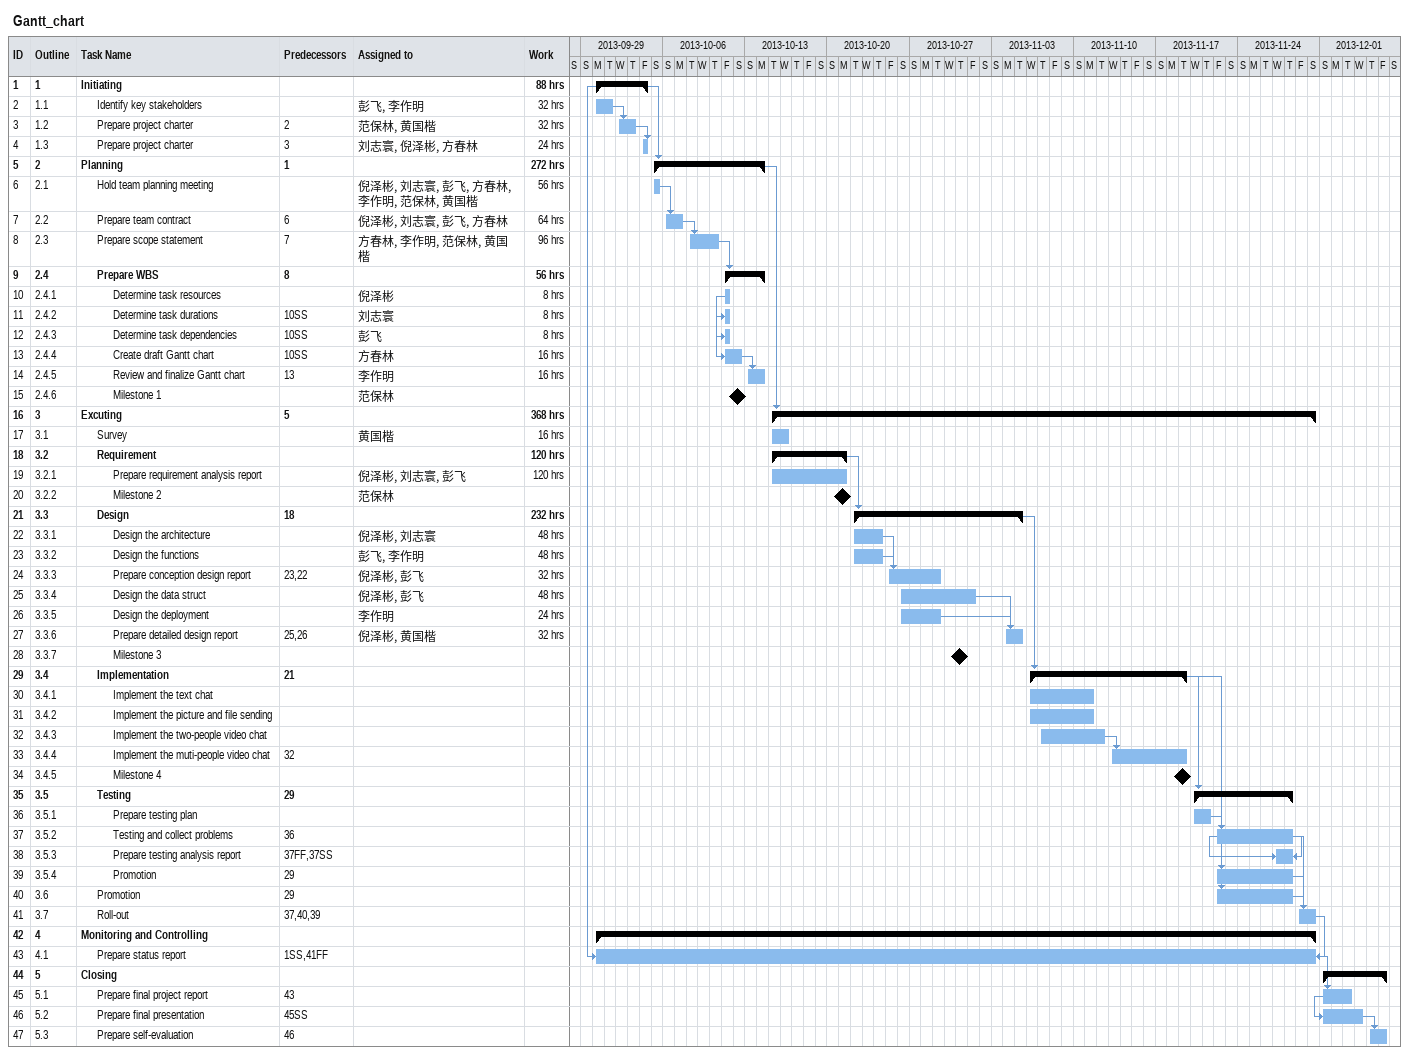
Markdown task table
Gantt_chart

| ID | WBS | Task | Start | Finish | Predecessors | Resources | Work (h) |
|---|---|---|---|---|---|---|---|
| 1 | 1 | **Initiating** | 2013-09-30 | 2013-10-04 |  |  | 88 |
| 2 | 1.1 | Identify key stakeholders | 2013-09-30 | 2013-10-01 |  | 彭飞, 李作明 | 32 |
| 3 | 1.2 | Prepare project charter | 2013-10-02 | 2013-10-03 | 2 | 范保林, 黄国楷 | 32 |
| 4 | 1.3 | Prepare project charter | 2013-10-04 | 2013-10-04 | 3 | 刘志寰, 倪泽彬, 方春林 | 24 |
| 5 | 2 | **Planning** | 2013-10-05 | 2013-10-14 | 1 |  | 272 |
| 6 | 2.1 | Hold team planning meeting | 2013-10-05 | 2013-10-05 |  | 倪泽彬, 刘志寰, 彭飞, 方春林, 李作明, 范保林, 黄国楷 | 56 |
| 7 | 2.2 | Prepare team contract | 2013-10-06 | 2013-10-07 | 6 | 倪泽彬, 刘志寰, 彭飞, 方春林 | 64 |
| 8 | 2.3 | Prepare scope statement | 2013-10-08 | 2013-10-10 | 7 | 方春林, 李作明, 范保林, 黄国楷 | 96 |
| 9 | 2.4 | **Prepare WBS** | 2013-10-11 | 2013-10-14 | 8 |  | 56 |
| 10 | 2.4.1 | Determine task resources | 2013-10-11 | 2013-10-11 |  | 倪泽彬 | 8 |
| 11 | 2.4.2 | Determine task durations | 2013-10-11 | 2013-10-11 | 10SS | 刘志寰 | 8 |
| 12 | 2.4.3 | Determine task dependencies | 2013-10-11 | 2013-10-11 | 10SS | 彭飞 | 8 |
| 13 | 2.4.4 | Create draft Gantt chart | 2013-10-11 | 2013-10-12 | 10SS | 方春林 | 16 |
| 14 | 2.4.5 | Review and finalize Gantt chart | 2013-10-13 | 2013-10-14 | 13 | 李作明 | 16 |
| 15 | 2.4.6 | Milestone 1 (milestone) | 2013-10-12 | 2013-10-12 |  | 范保林 |  |
| 16 | 3 | **Excuting** | 2013-10-15 | 2013-11-30 | 5 |  | 368 |
| 17 | 3.1 | Survey | 2013-10-15 | 2013-10-16 |  | 黄国楷 | 16 |
| 18 | 3.2 | **Requirement** | 2013-10-15 | 2013-10-21 |  |  | 120 |
| 19 | 3.2.1 | Prepare requirement analysis report | 2013-10-15 | 2013-10-21 |  | 倪泽彬, 刘志寰, 彭飞 | 120 |
| 20 | 3.2.2 | Milestone 2 (milestone) | 2013-10-21 | 2013-10-21 |  | 范保林 |  |
| 21 | 3.3 | **Design** | 2013-10-22 | 2013-11-05 | 18 |  | 232 |
| 22 | 3.3.1 | Design the architecture | 2013-10-22 | 2013-10-24 |  | 倪泽彬, 刘志寰 | 48 |
| 23 | 3.3.2 | Design the functions | 2013-10-22 | 2013-10-24 |  | 彭飞, 李作明 | 48 |
| 24 | 3.3.3 | Prepare conception design report | 2013-10-25 | 2013-10-29 | 23, 22 | 倪泽彬, 彭飞 | 32 |
| 25 | 3.3.4 | Design the data struct | 2013-10-26 | 2013-11-01 |  | 倪泽彬, 彭飞 | 48 |
| 26 | 3.3.5 | Design the deployment | 2013-10-26 | 2013-10-29 |  | 李作明 | 24 |
| 27 | 3.3.6 | Prepare detailed design report | 2013-11-04 | 2013-11-05 | 25, 26 | 倪泽彬, 黄国楷 | 32 |
| 28 | 3.3.7 | Milestone 3 (milestone) | 2013-10-31 | 2013-10-31 |  |  |  |
| 29 | 3.4 | **Implementation** | 2013-11-06 | 2013-11-19 | 21 |  |  |
| 30 | 3.4.1 | Implement the text chat | 2013-11-06 | 2013-11-11 |  |  |  |
| 31 | 3.4.2 | Implement the picture and file sending | 2013-11-06 | 2013-11-11 |  |  |  |
| 32 | 3.4.3 | Implement the two-people video chat | 2013-11-07 | 2013-11-12 |  |  |  |
| 33 | 3.4.4 | Implement the muti-people video chat | 2013-11-13 | 2013-11-19 | 32 |  |  |
| 34 | 3.4.5 | Milestone 4 (milestone) | 2013-11-19 | 2013-11-19 |  |  |  |
| 35 | 3.5 | **Testing** | 2013-11-20 | 2013-11-28 | 29 |  |  |
| 36 | 3.5.1 | Prepare testing plan | 2013-11-20 | 2013-11-21 |  |  |  |
| 37 | 3.5.2 | Testing and collect problems | 2013-11-22 | 2013-11-28 | 36 |  |  |
| 38 | 3.5.3 | Prepare testing analysis report | 2013-11-27 | 2013-11-28 | 37FF, 37SS |  |  |
| 39 | 3.5.4 | Promotion | 2013-11-22 | 2013-11-28 | 29 |  |  |
| 40 | 3.6 | Promotion | 2013-11-22 | 2013-11-28 | 29 |  |  |
| 41 | 3.7 | Roll-out | 2013-11-29 | 2013-11-30 | 37, 40, 39 |  |  |
| 42 | 4 | **Monitoring and Controlling** | 2013-09-30 | 2013-11-30 |  |  |  |
| 43 | 4.1 | Prepare status report | 2013-09-30 | 2013-11-30 | 1SS, 41FF |  |  |
| 44 | 5 | **Closing** | 2013-12-01 | 2013-12-06 |  |  |  |
| 45 | 5.1 | Prepare final project report | 2013-12-01 | 2013-12-03 | 43 |  |  |
| 46 | 5.2 | Prepare final presentation | 2013-12-01 | 2013-12-04 | 45SS |  |  |
| 47 | 5.3 | Prepare self-evaluation | 2013-12-05 | 2013-12-06 | 46 |  |  |
